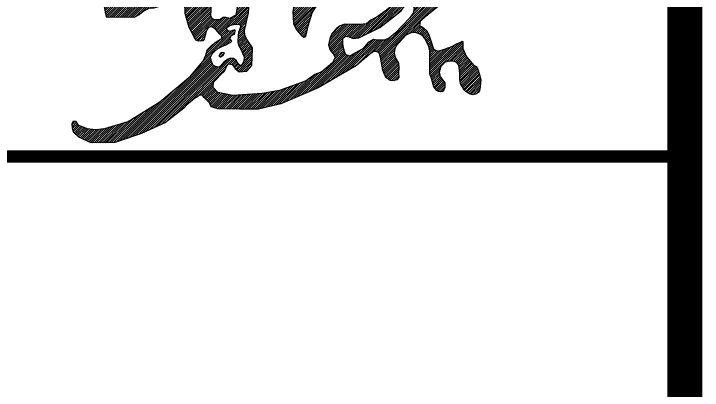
# Model space of a CAD drawing. Extents: x -9422388 to 15610651, y -1992469 to 953794.
# Drawn here: x -2789792 to -2787824, y -295856 to -294781 of the extents above; entities that cross this region are included whole.
import ezdxf

# ---------------------------------------------------------------- set-up
doc = ezdxf.new("R2010")
doc.units = 0
doc.header["$LTSCALE"] = 1000
doc.layers.add('PUB_TITLE', color=4, linetype='Continuous')

# ---------------------------------------------------------------- blocks, each defined once
blk = doc.blocks.new('lj')
h = blk.add_hatch()
h.set_pattern_fill('ANSI31', scale=2.7, style=0)
h.set_pattern_definition([(45, (-371447.1269932516, -1352.029223162766), (-3.030836440860839, 3.030836440860837), [])])
h.paths.add_polyline_path([(-365755.4063316683, -201.1070958325563), (-365770.2902191269, -214.7046250226831), (-365771.9912336828, -225.7526151929906), (-365760.9346323392, -232.1264560607651), (-365750.7285416411, -240.6249105514416), (-365743.9244766865, -255.0722838545607), (-365738.3006439988, -272.0270966397056), (-365735.3120191764, -284.5695519008132), (-365731.4268025324, -294.424339370189), (-365718.2768486036, -298.9037879163789), (-365700.9428118455, -292.9311904114129), (-365680.0224279944, -285.4654422782751), (-365664.4815715157, -277.1038054373039), (-365654.0013434157, -273.4328747783711), (-365650.4307202759, -270.2847794169484), (-365647.7002429633, -273.0131287298555), (-365648.3303557016, -280.3586862423381), (-365647.7002429633, -291.062210469825), (-365637.5239641514, -315.6592500564566), (-365625.8522738345, -328.6471493533736), (-365616.833238877, -339.7796325563377), (-365609.2736162922, -342.3502146637456), (-365605.5451140316, -350.7328127518686), (-365600.781237804, -365.4703882558661), (-365596.6585628843, -380.6241255177574), (-365598.7137955731, -400.084759343501), (-365600.3334165408, -411.8546531897427), (-365604.7505680012, -416.7097339628654), (-365610.7873404293, -421.564814735988), (-365619.7688782538, -423.3302995647227), (-365626.9835568412, -421.4176918355206), (-365633.6092789831, -418.1809713196399), (-365639.6460514102, -414.2086329612339), (-365644.210441141, -409.5006750885786), (-365654.8504031874, -391.2635584362706), (-365656.2630745886, -379.0299216360709), (-365656.7339650557, -363.9731355692184), (-365657.6757493556, -352.4452848328201), (-365659.4514484775, -338.7764089036191), (-365664.8007263454, -332.7341081535833), (-365671.7780442775, -328.550978150537), (-365680.4996942194, -327.9699875010101), (-365689.8027836742, -328.3185822247451), (-365698.1755645206, -330.5263460242113), (-365703.7574195402, -335.1742678790743), (-365711.5667133104, -344.0195332999265), (-365712.9621762239, -350.8752189547213), (-365714.8227934415, -355.4069453515967), (-365715.4042363219, -360.287264802113), (-365714.3576391373, -366.794357403267), (-365713.427330528, -369.9317049059009), (-365708.8920726931, -374.8120243564172), (-365706.3337240188, -380.8543251057545), (-365699.2491391735, -389.594720823543), (-365699.3654277507, -395.8694174991379), (-365699.5980049024, -402.4927088977693), (-365704.3766490543, -414.4916882960515), (-365710.6562355316, -415.4212736690806), (-365717.6335534636, -414.2592923697939), (-365722.7502508132, -410.8895489418337), (-365731.2393236017, -400.5479193910414), (-365737.9986235971, -377.3766554736922), (-365742.533881432, -364.0138772184418), (-365742.4180372065, -344.8086382326128), (-365742.8537701151, -323.8874013338627), (-365742.109950747, -297.8740261551848), (-365745.246864122, -285.243271432204), (-365755.4713886386, -263.8559415813925), (-365762.5766324202, -254.8768949686473), (-365772.6075648196, -249.238889071943), (-365784.3103192846, -245.6890342501847), (-365794.3412550498, -245.4802184746059), (-365805.6260539979, -250.07414883407), (-365812.3133422636, -253.8328194314072), (-365819.209609971, -263.020681819964), (-365838.872619596, -283.3197003862279), (-365842.8431986865, -292.7163768802693), (-365844.723996828, -304.2012044483254), (-365841.1713766201, -317.147735764358), (-365832.3297351809, -333.6691584830096), (-365831.3903308498, -347.0452634148223), (-365832.0948824153, -360.8907065336516), (-365831.1554780832, -374.0321440425159), (-365837.2616163368, -381.0722001489175), (-365848.0647796128, -383.8882225911057), (-365856.0497265278, -382.4802113700116), (-365866.383191004, -375.4401552638428), (-365871.5499215598, -367.6960935463121), (-365877.1863542801, -353.3813139105605), (-365880.7091255734, -332.0264781649148), (-365883.2924925328, -316.5383564043714), (-365885.6410067274, -309.7329693917109), (-365888.1700450924, -303.2370321830658), (-365896.5216957206, -299.9916966781875), (-365902.7854336916, -300.3394111963844), (-365910.4411168011, -304.3960789070388), (-365923.084588451, -315.4070386538206), (-365951.8370996347, -339.7409018509479), (-366061.3720344879, -403.3307412228005), (-366168.562831326, -449.3015852275694), (-366232.330814053, -464.4752932971733), (-366286.8748050981, -464.4752932971733), (-366347.5846389612, -464.0013670188764), (-366367.0307549915, -458.3142516765201), (-366372.248006865, -446.9400226628331), (-366387.4254653311, -430.8265308633836), (-366392.5950673331, -424.9457853758631), (-366401.1560239332, -424.2877625607343), (-366405.2718720125, -428.8939189224893), (-366413.6681967095, -433.1710655468905), (-366426.8446837558, -443.7090660723316), (-366436.5271611136, -452.1220537925528), (-366445.7886566581, -462.2176383890601), (-366498.0535262643, -502.8143927940091), (-366566.5600942612, -533.9333648766315), (-366643.2020588849, -559.9335219430195), (-366710.5012387332, -560.9097164439427), (-366745.4346939229, -544.9393406904692), (-366760.4930563249, -530.1433526215533), (-366763.5307347613, -519.1695318618713), (-366764.9327383811, -506.7947999805601), (-366760.7267241549, -498.3893198937567), (-366755.118702944, -499.3232628680689), (-366748.3423459433, -509.3631406541372), (-366723.1062572241, -520.1034748357179), (-366697.1691650111, -523.1387869958689), (-366671.2320727991, -519.4030184402054), (-366604.8109230358, -499.5224114170687), (-366513.6912006835, -443.6131086571531), (-366426.5856610086, -370.7052884947898), (-366390.4738317464, -327.1866932598332), (-366382.9395034841, -310.7692283043561), (-366377.5875426816, -294.3570445814094), (-366366.3299770398, -282.555024074476), (-366353.0423552111, -272.597068854926), (-366337.1331118724, -263.1235405796597), (-366336.6143156966, -255.8660286554059), (-366343.0992864143, -250.6820918050053), (-366354.1234400632, -236.9330253264325), (-366363.980597708, -230.4531038462574), (-366370.4446368177, -229.0887103910482), (-366376.9163544417, -233.2783893228898), (-366379.9243388117, -238.4699507219175), (-366381.5650563358, -243.0239511582458), (-366384.6641898087, -253.4981509925256), (-366387.4997392098, -264.3421706923673), (-366391.6926854873, -269.3515696691738), (-366404.0892193817, -270.4445308424456), (-366410.5609403715, -267.7121295787783), (-366415.5456790529, -259.947260275103), (-366430.1397691189, -231.8525752384139), (-366441.3319748245, -191.5211434544453), (-366442.7304438368, -161.2446297761908), (-366443.9098850252, -142.7623918015433), (-366446.6727427036, -137.7010941133758), (-366450.8170325892, -136.0906807569245), (-366455.1915600529, -135.9756511122378), (-366459.2207294671, -137.4710348237695), (-366462.5591861425, -139.5415650888735), (-366466.0127599245, -142.1872435778769), (-366502.5665968644, -167.3387173333595), (-366531.2000927763, -175.8841517407836), (-366545.6240066547, -177.6489701521041), (-366558.8704553588, -184.1199693231301), (-366566.2295950257, -189.7085584530996), (-366573.2943692381, -195.2971492533961), (-366588.307010654, -203.2388295986148), (-366645.4139318994, -202.3564212281181), (-366665.4307893651, -202.6505567949189), (-366668.3744438846, -192.0616496683488), (-366677.9676336996, -138.8882639835047), (-366674.9903330846, -115.7495208979508), (-366668.374110622, -90.62745468583125), (-366635.943699286, -54.55107420039531), (-366610.9403190041, -32.81078701451588), (-366596.0653353889, -21.02311034765262), (-366589.856498283, -23.14553264280948), (-366587.7324215459, -28.85974561617877), (-366590.346670874, -34.7372224855626), (-366595.5751661645, -43.0636461014783), (-366614.3650705895, -60.36955058746207), (-366626.9461345427, -74.4101888470741), (-366630.8675085359, -82.57335023753512), (-366631.5210675026, -87.9610370894352), (-366629.0702112807, -92.69567169793118), (-366613.0579459254, -96.94051461861636), (-366589.3663256929, -94.98135621900838), (-366438.0068654983, -48.9196523070259), (-366401.9485064266, -31.79746354682538), (-366398.6913726457, 70.71784574599769), (-366399.8572948031, 125.4026676161757), (-366403.7029272128, 144.7353342817241), (-366402.6711551804, 162.6741498412175), (-366397.0995976502, 175.2519419234322), (-366390.4962714525, 181.4377411987243), (-366381.4166937234, 187.0049598784262), (-366371.8915669784, 190.9575679415448), (-366319.231161364, 153.5168424368912), (-366253.1494988395, 133.2792528505979), (-366158.5907417216, 103.5276154791081), (-366126.3930388229, 92.38692816082221), (-366094.9060747368, 77.60336986105722), (-366075.1793041645, 64.33607467860747), (-366067.2127203752, 47.65719040451404), (-366056.5906131441, 34.3898952220643), (-366047.4859498037, 22.25979696065951), (-366041.7955352158, 6.339041739849563), (-366051.279559529, -4.653859601208751), (-366059.6255009245, -8.444514890286882), (-366072.9031383299, -10.3398425344767), (-366101.792755243, 1.016867553729753), (-366110.8574876223, 1.016867553729753), (-366116.9895092972, -0.8479468620771513), (-366118.5891681506, -7.774401360975389), (-366108.4579976589, -13.9016511129139), (-366104.0715299553, -31.36735379075799), (-366096.5810611189, -41.24707595803011), (-366091.1879204592, -53.82126537835393), (-366081.6001200794, -61.90467381695453), (-366071.4130792288, -66.39545646853912), (-366054.0351897782, -67.59299839762207), (-366045.346243369, -62.50344561631027), (-365973.517949171, -9.440904007611607), (-365850.6129082224, 47.60107104983945), (-365790.8468144747, 64.81751694195736), (-365584.409344684, 121.9561008004548), (-365511.1824198902, 131.6403539114708), (-365474.0305240505, 140.7865911048448), (-365456.1477243794, 145.6020659777878), (-365448.2012474552, 135.0150161340443), (-365441.0115804222, 122.1593146616669), (-365431.1730888697, 105.5225232440589), (-365421.3345939504, 92.28871093961243), (-365421.3345939504, 78.29868198224176), (-365479.9391955823, 17.52313804687765), (-365603.4240534917, -76.34828411679882), (-365718.9975718349, -171.2745263290981)])
h.paths.add_polyline_path([(-366184.1350919489, 42.15427515158262), (-366195.2134227097, 32.71246934370902), (-366207.5950876909, 26.8520370583592), (-366269.8292394137, 12.85211706478913), (-366292.9634016004, -2.45011935857292), (-366309.5808960596, -10.26402795928698), (-366335.3217266841, -16.45003935191016), (-366357.8042217611, -4.729176451304738), (-366361.0625539419, 9.596322650004367), (-366359.1075526146, 34.01478744406086), (-366358.0605986022, 50.3035135973787), (-366358.8790520417, 81.6813512343524), (-366362.5880971324, 98.82232327611018), (-366363.0517265067, 109.0142544483842), (-366354.7063775776, 115.0367580937764), (-366338.0156763556, 112.2571414123831), (-366324.106758108, 95.57943631234411), (-366304.6342739087, 88.16712516141888), (-366280.5254825052, 84.92423819788564), (-366249.9258630356, 77.97519398867917), (-366208.1991116615, 67.31999420412649), (-366188.0450912394, 56.15419514491987), (-366182.8317577305, 49.64260464455765)], flags=16)
h.paths.add_polyline_path([(-366169.5215245147, -16.7864932544453), (-366170.3445493799, -27.06625956840981), (-366178.5747711022, -43.10269581930879), (-366185.5704588942, -60.37270229085516), (-366190.097082188, -76.82032972838897), (-366190.5085912548, -96.96867116875183), (-366188.4510358243, -114.2386793101596), (-366184.7474373957, -135.2094031244906), (-366172.4021048105, -139.3213083139544), (-366158.8222382941, -139.3213083139544), (-366151.0035256367, -131.9198769692721), (-366148.9459702062, -112.182725045217), (-366140.3042360494, -92.8567643050028), (-366132.8970358266, -76.40913854152132), (-366127.958903466, -69.41889671361241), (-366108.6178797238, -67.77413530539889), (-366101.6221919326, -79.28747351010497), (-366105.7373027938, -98.6134342465939), (-366127.6612323147, -146.8984182917902), (-366133.7345222846, -186.1995889193768), (-366131.9913045192, -219.756514367733), (-366124.4719899228, -236.5173078464268), (-366118.3986965852, -244.0307674527558), (-366108.276541025, -255.3009551918058), (-366102.2032510551, -258.7687053942045), (-366097.2867740548, -257.3238090591894), (-366096.1299577194, -252.1221845874952), (-366090.345869308, -226.4030351709498), (-366078.5291355435, -189.7426225669606), (-366067.8925465221, -172.1828097364323), (-366018.7939477289, -133.2562190979643), (-366003.0702914648, -111.537501118697), (-365987.8090931053, -98.59869122443888), (-365974.8601977319, -79.1904755484702), (-365957.7491610233, -63.47906222202982), (-365944.3378043795, -60.24436100115236), (-365920.7523199838, -63.47906222202982), (-365902.253899465, -65.78956452579405), (-365887.4551657416, -73.64527035419997), (-365840.2017901099, -94.48485359208826), (-365834.6522649635, -106.4994628984405), (-365827.7153560069, -122.210874554321), (-365827.7153560069, -133.7633844021166), (-365839.2768675691, -159.6410058604943), (-365866.5805096083, -181.9219679525977), (-365889.7035327336, -199.4817824539186), (-365910.976717509, -210.5721911728306), (-365923.9256095166, -221.2005004334187), (-365943.3489525762, -223.0489016080664), (-365966.4719790682, -222.5868004796484), (-365986.3577800324, -221.6625998919753), (-366000.6940558512, -227.2078050867112), (-366008.5558839828, -233.2151097397709), (-366021.5047759895, -247.540221350353), (-366027.5167624062, -260.0169317858217), (-366032.1410149165, -280.9244695490615), (-366027.0539476756, -296.1737817466183), (-366017.8047390986, -307.2641904659959), (-366013.1801331273, -316.968297468351), (-366021.0419612589, -332.2176096659077), (-366051.605911492, -357.7111008235643), (-366071.0292511868, -365.5668066515045), (-366095.5396581223, -384.0508217402657), (-366171.9479347185, -411.3841291473636), (-366221.431209861, -419.7019361041876), (-366305.5990230568, -425.7092407572472), (-366348.1453892417, -416.9293343420995), (-366361.5567425197, -402.6042227317503), (-366361.0942812493, -387.8170116630772), (-366349.9952309575, -377.1887024027219), (-366341.6709415555, -367.9466948586905), (-366329.1845074516, -355.9320855518727), (-366322.7100597654, -341.1448728126397), (-366318.085453794, -335.5996692882309), (-366307.4488647726, -337.4480704633443), (-366299.1245753696, -348.5384791822562), (-366287.100602537, -357.7804867265204), (-366265.8274177617, -356.3941850101965), (-366251.0286806725, -340.2206722254323), (-366249.2022818184, -289.7465807253884), (-366264.4634801779, -267.1036621582152), (-366270.9379278651, -254.6269533937721), (-366272.3253083095, -239.8397406545391), (-366260.7701893371, -189.3327441721613), (-366258.9203476213, -162.9930232556926), (-366268.6320174687, -130.6459976861643), (-366281.1184515717, -104.7683762277866), (-366292.720048729, -79.86583635871466), (-366295.0324158916, -55.0272235405555), (-366278.5719724452, -44.33626770981755), (-366248.1201500489, -37.34602588167581), (-366229.1906387402, -28.71102264625188), (-366206.5575256344, -19.66482822302896), (-366181.4553480322, -15.14173017706889)], flags=16)
h.paths.add_polyline_path([(-366303.8036445888, -123.5227730300667), (-366291.6560749585, -165.1860206500551), (-366297.2373913709, -196.3514431895146), (-366312.6680892935, -205.8650984734686), (-366325.1733073086, -202.8663707876967), (-366332.7875176925, -203.0969261320697), (-366340.1709990209, -207.2468989499303), (-366345.2471392757, -209.0913300149532), (-366357.4760284355, -209.5524390333721), (-366364.628773972, -205.8635735640692), (-366368.7819778003, -198.7163996396976), (-366367.3975765236, -180.272075636165), (-366361.9185314454, -104.7894944754353), (-366356.6655261783, -89.04275434938427), (-366341.8914539149, -88.05858288294803), (-366327.774003944, -98.88446734574791)], flags=16)
h.paths.add_polyline_path([(-365929.0649653809, -55.26059320344757), (-365924.5948722368, -51.24149205660615), (-365877.1028399287, 2.14543946404774), (-365847.8769707853, 18.1158887074871), (-365823.6743002149, 29.06705461829733), (-365701.651190885, 71.590406506004), (-365661.9222769119, 72.95930120154117), (-365634.5230254323, 67.02742029229012), (-365611.6903181082, 63.37703165519815), (-365587.9443019551, 53.33846332100984), (-365565.1115946319, 40.10580513757486), (-365555.9785096828, 29.15464089685884), (-365565.1115946319, 20.94126604582016), (-365597.0773835384, -7.805542592044731), (-365643.199455965, -47.50351714095268), (-365712.1542357156, -98.15265760136936), (-365744.5766824024, -126.8994662392342), (-365755.5363816485, -133.7439447248744), (-365764.6694665976, -139.6758256338926), (-365778.3690923374, -134.200243513651), (-365786.5888650879, -125.5305715436971), (-365801.2017996596, -102.2593450270051), (-365819.0113117766, -78.98811850961465), (-365837.2774783071, -53.89169683804903), (-365841.3873646824, -47.9598159297293), (-365868.3299617475, -47.50351714095268), (-365888.8794003582, -51.61020456658844), (-365908.9721845525, -54.34799562682565)], flags=16)
h.paths.add_polyline_path([(-366402.6786283493, -112.7902404413016), (-366398.2593561249, -126.2974792680161), (-366401.3788422035, -137.7266818663029), (-366411.2572108578, -144.2205480042303), (-366419.0559210038, -132.5315896243246), (-366420.0957485741, -112.2707305488566), (-366414.8966073549, -109.93293853881)], flags=16)
h.paths.add_polyline_path([(-366286.266559797, -223.1074127164593), (-366282.7850356871, -227.8140427648013), (-366289.5432887661, -245.4127449722419), (-366290.3624693254, -255.4399140627047), (-366291.177563205, -272.2777263450826), (-366289.5391987205, -281.8956216595525), (-366281.7569665756, -295.1969675941782), (-366272.5411684538, -317.7069384081678), (-366274.7939183578, -328.5526500398682), (-366278.4802376066, -336.533456932606), (-366282.3713553619, -341.4447238685952), (-366289.9487890002, -334.8963685099425), (-366295.6830663808, -325.2784731954725), (-366303.8748888044, -319.5486620479187), (-366312.8858951532, -319.3440268301329), (-366320.4633287924, -322.4135684572084), (-366327.4263803778, -327.7341058297006), (-366332.3414738314, -331.4175547783652), (-366337.0517721461, -337.3520028133335), (-366341.3399950169, -342.1409891670028), (-366348.3155283999, -345.128172818424), (-366361.1476024591, -340.5488586678093), (-366366.3375377326, -327.3248337228706), (-366368.999881283, -316.2744852037558), (-366364.4943781082, -306.6565882189589), (-366358.9648958683, -300.5175066356005), (-366348.7251186796, -291.7181538621353), (-366336.6421785007, -285.5790722794754), (-366325.378422246, -280.4631701254675), (-366319.644148233, -277.3936284990905), (-366311.8619160891, -273.9148147670476), (-366308.1755968394, -270.8452731399721), (-366312.066711228, -265.9340078743098), (-366314.3194644979, -262.4551941422669), (-366309.1995725386, -254.4743872495292), (-366299.9837744149, -249.3584850952884), (-366298.7011395298, -240.0912572460638), (-366299.5647046553, -237.6463941846432), (-366306.131728754, -239.887570712568), (-366313.5043706183, -243.161749227058), (-366321.6961930428, -239.887570712568), (-366322.5153736012, -231.9067638198303), (-366313.5043706183, -224.9491363557445), (-366297.32552091, -222.2888685053604)], flags=16)
h.paths.add_polyline_path([(-365983.9581251206, -256.2109539081266), (-365973.2768216362, -258.0276326158473), (-365961.4592092686, -262.5693285496363), (-365945.7781433385, -260.9797344716189), (-365885.2647191795, -231.1943620190414), (-365824.7278992875, -183.6493066522216), (-365812.7781498401, -167.1647172701469), (-365800.2635903625, -165.378314620435), (-365790.8138214421, -168.4407177314552), (-365787.4936302692, -175.5863266609067), (-365790.3030235773, -190.1327439433353), (-365800.0081897468, -204.1687590368947), (-365841.8936584486, -248.0632103084045), (-365857.4730084833, -261.3336254591977), (-365872.2861600366, -267.7136327757889), (-365893.2288927041, -267.2032322574796), (-365903.4448601051, -265.672030702086), (-365919.5350080054, -275.624841647541), (-365932.6099945983, -291.5183689602109), (-365946.1461531731, -298.6639762191026), (-365961.2147019753, -307.5959877978003), (-365969.1320773006, -312.9551924067473), (-365982.9236331243, -309.6375898719689), (-365986.2438242963, -300.1951777744962), (-365988.2870157572, -293.0495705158373), (-365991.2305019625, -278.0110967288183), (-365991.2305019625, -262.342243919933)], flags=16)
h.paths.add_polyline_path([(-366334.9373297371, -301.4792053074034), (-366330.3384119455, -303.9045217976363), (-366333.9153468838, -312.0740133177878), (-366340.8137286227, -316.5417051930835), (-366345.5942665307, -313.3103316815959), (-366339.6639983325, -303.010984758932)], flags=16)
h.paths.add_polyline_path([(-366529.3966857005, -121.0905435041914), (-366528.2251586659, -132.5040310130844), (-366542.283476343, -144.7954790995846), (-366568.0570576271, -151.5265113076584), (-366601.7384405012, -153.8677389583008), (-366595.0021659458, -139.2350615510641), (-366575.6719782992, -120.2125829263514), (-366546.6767001949, -117.5787011935299)], flags=16)
h.paths.add_polyline_path([(-365547.0409524707, 88.97176814094018), (-365538.1245423077, 93.80833620779049), (-365521.8202443427, 94.31744898777288), (-365513.413342754, 88.97176814094018), (-365513.6680970412, 70.38916337202136), (-365524.8773025252, 62.75247668675911), (-365532.2651835956, 63.77070224625822), (-365543.983897654, 76.24395699837078)], flags=16)
h.paths.add_polyline_path([(-365517.7441723753, 50.27922193394807), (-365513.9228513293, 58.93413250861522), (-365509.0825165004, 61.73425112702716), (-365502.4588949248, 41.6243096891867), (-365512.6490798915, 38.82419107124042)], flags=16)
at = {"color": 7}
for points in [[(-366371.8915669784, 190.9575679401478), (-366319.231161364, 153.5168424354943), (-366253.1494988386, 133.2792528496666), (-366158.5907417216, 103.527615477944), (-366126.3930388229, 92.38692815989089), (-366094.9060747368, 77.6033698594274), (-366075.1793041645, 64.33607467721049), (-366067.2127203752, 47.65719040288423), (-366056.590613145, 34.38989522066731), (-366047.4859498037, 22.25979695926253), (-366041.7955352158, 6.33904173868541), (-366051.279559529, -4.653859601907243), (-366059.6255009245, -8.444514891218205), (-366072.9031383299, -10.33984253564086), (-366101.792755243, 1.016867552332769), (-366110.8574876223, 1.016867552332769), (-366116.9895092972, -0.8479468634741352), (-366118.5891681506, -7.774401362139542), (-366108.4579976589, -13.90165111454371), (-366104.0715299553, -31.36735379192214), (-366096.5810611189, -41.24707595942709), (-366091.1879204592, -53.82126537975091), (-366081.6001200794, -61.90467381811868), (-366071.4130792288, -66.39545646970328), (-366054.0351897782, -67.59299839878622), (-366045.346243369, -62.50344561794009), (-365973.517949171, -9.440904009008591), (-365850.6129082224, 47.60107104890812), (-365790.8468144756, 64.81751694102604), (-365584.409344684, 121.9561007990578), (-365511.1824198902, 131.6403539103067), (-365474.0305240505, 140.7865911036806), (-365456.1477243794, 145.6020659766236), (-365448.2012474552, 135.015016133113), (-365441.0115804222, 122.15931466027), (-365431.1730888697, 105.5225232424291), (-365421.3345939504, 92.28871093844828), (-365421.3345939504, 78.29868198084478), (-365479.9391955823, 17.52313804548066), (-365603.4240534917, -76.34828411773015), (-365718.9975718387, -171.2745263363158), (-365755.4063316683, -201.1070958339533), (-365770.2902191269, -214.7046250240801), (-365771.9912336828, -225.7526151939219), (-365760.9346323392, -232.1264560623949), (-365750.7285416411, -240.6249105533043), (-365743.9244766865, -255.0722838554921), (-365738.3006439988, -272.0270966408698), (-365735.3120191764, -284.5695519017445), (-365731.4268025324, -294.4243393718189), (-365718.2768486036, -298.9037879177758), (-365700.9428118455, -292.9311904130427), (-365680.0224279944, -285.4654422792064), (-365664.4815715157, -277.1038054387009), (-365654.0013434157, -273.4328747793024), (-365650.4307202759, -270.2847794183454), (-365647.7002429633, -273.0131287310196), (-365648.3303557016, -280.3586862439679), (-365647.7002429633, -291.0622104714548), (-365637.5239641514, -315.6592500578536), (-365625.8522738345, -328.6471493550034), (-365616.833238877, -339.7796325579675), (-365609.2736162922, -342.3502146653755), (-365605.5451140316, -350.7328127532655), (-365600.781237804, -365.4703882567974), (-365596.6585628843, -380.6241255193872), (-365598.7137955731, -400.0847593446651), (-365600.3334165408, -411.8546531913726), (-365604.7505680012, -416.7097339640295), (-365610.7873404293, -421.5648147373849), (-365619.7688782538, -423.3302995658869), (-365626.9835568412, -421.4176918366848), (-365633.6092789831, -418.1809713217353), (-365639.6460514102, -414.208632962398), (-365644.210441141, -409.5006750897428), (-365654.8504031874, -391.2635584379004), (-365656.2630745886, -379.0299216374679), (-365656.7339650557, -363.9731355703825), (-365657.6757493556, -352.4452848342171), (-365659.4514484775, -338.7764089043176), (-365664.8007263454, -332.7341081552131), (-365671.7780442775, -328.5509781517012), (-365680.4996942194, -327.9699875024071), (-365689.8027836742, -328.3185822261421), (-365698.1755645206, -330.5263460256083), (-365703.7574195402, -335.1742678804712), (-365711.5667133104, -344.0195333010906), (-365712.9621762239, -350.8752189554198), (-365714.8227934415, -355.4069453527609), (-365715.4042363219, -360.28726480351), (-365714.3576391373, -366.794357404664), (-365713.427330528, -369.9317049070651), (-365708.8920726931, -374.8120243578142), (-365706.3337240188, -380.8543251073843), (-365699.2491391735, -389.5947208247071), (-365699.3654277507, -395.8694174998363), (-365699.5980049024, -402.4927088991662), (-365704.3766490543, -414.4916882974485), (-365710.6562355316, -415.4212736704776), (-365717.6335534636, -414.2592923714237), (-365722.7502508132, -410.8895489432307), (-365731.2393236017, -400.5479193924384), (-365737.9986235971, -377.3766554755548), (-365742.533881432, -364.0138772200717), (-365742.4180372065, -344.8086382342426), (-365742.8537701151, -323.8874013350269), (-365742.109950747, -297.8740261563489), (-365745.246864122, -285.243271433601), (-365755.4713886386, -263.8559415827895), (-365762.5766324202, -254.8768949698115), (-365772.6075648196, -249.2388890735729), (-365784.3103192846, -245.6890342518145), (-365794.3412550498, -245.48021847577), (-365805.6260539979, -250.0741488352342), (-365812.3133422636, -253.8328194325713), (-365819.209609971, -263.020681821361), (-365838.872619596, -283.3197003878577), (-365842.8431986865, -292.7163768816663), (-365844.723996828, -304.2012044499552), (-365841.1713766201, -317.147735765755), (-365832.3297351809, -333.6691584841737), (-365831.3903308498, -347.0452634164521), (-365832.0948824153, -360.8907065352814), (-365831.1554780832, -374.0321440436801), (-365837.2616163368, -381.0722001498489), (-365848.0647796128, -383.8882225925026), (-365856.0497265278, -382.4802113711758), (-365866.383191004, -375.4401552647741), (-365871.5499215598, -367.6960935479419), (-365877.1863542801, -353.3813139117246), (-365880.7091255725, -332.0264781693386), (-365883.2924925328, -316.5383564057684), (-365885.6410067274, -309.7329693931079), (-365888.1700450924, -303.2370321837643), (-365896.5216957206, -299.9916966795845), (-365902.7854336916, -300.3394111977814), (-365910.4411168011, -304.396078908203), (-365923.084588451, -315.4070386552175), (-365951.8370996347, -339.7409018523449), (-366061.3720344879, -403.3307412241975), (-366168.562831326, -449.3015852289664), (-366232.330814053, -464.4752932985703), (-366286.8748050981, -464.4752932985703), (-366347.5846389612, -464.0013670200406), (-366367.0307549915, -458.3142516776843), (-366372.248006865, -446.9400226635316), (-366387.4254653311, -430.8265308645477), (-366392.5950673331, -424.9457853767944), (-366401.1560239332, -424.2877625623642), (-366405.2718720125, -428.8939189238863), (-366413.6681967095, -433.1710655480547), (-366426.8446837558, -443.7090660734957), (-366436.5271611136, -452.1220537941826), (-366445.7886566581, -462.2176383904571), (-366498.0535262643, -502.8143927956389), (-366566.5600942612, -533.9333648780284), (-366643.2020588849, -559.9335219439508), (-366710.5012387332, -560.9097164453397), (-366745.4346939229, -544.9393406918662), (-366760.4930563249, -530.1433526227174), (-366763.5307347613, -519.1695318625698), (-366764.9327383811, -506.7947999814915), (-366760.7267241549, -498.3893198953865), (-366755.118702944, -499.3232628694659), (-366748.3423459433, -509.3631406555342), (-366723.1062572241, -520.1034748371148), (-366697.1691650111, -523.1387869974988), (-366671.2320727982, -519.4030184416024), (-366604.8109230358, -499.522411418), (-366513.6912006835, -443.6131086583173), (-366426.5856610086, -370.7052884957211), (-366390.4738317464, -327.1866932605317), (-366382.9395034841, -310.7692283057531), (-366377.5875426816, -294.3570445828063), (-366366.3299770398, -282.5550240761058), (-366353.0423552111, -272.5970688560901), (-366337.1331118724, -263.1235405808238), (-366336.6143156966, -255.8660286568029), (-366343.0992864143, -250.6820918066351), (-366354.1234400632, -236.9330253278295), (-366363.980597708, -230.4531038476543), (-366370.4446368177, -229.0887103924451), (-366376.9163544417, -233.2783893240539), (-366379.9243388117, -238.4699507235473), (-366381.5650563358, -243.0239511598757), (-366384.6641898087, -253.4981509941554), (-366387.4997392098, -264.3421706932986), (-366391.6926854873, -269.351569670338), (-366404.0892193817, -270.4445308440754), (-366410.5609403715, -267.7121295799425), (-366415.5456790529, -259.9472602760343), (-366430.1397691189, -231.8525752393452), (-366441.3319748245, -191.5211434558423), (-366442.7304438368, -161.2446297785191), (-366443.9098850252, -142.7623918024747), (-366446.6727427036, -137.70109411454), (-366450.8170325892, -136.0906807585543), (-366455.1915600529, -135.9756511136347), (-366459.2207294671, -137.4710348251665), (-366462.5591861425, -139.5415650900377), (-366466.0127599245, -142.187243579041), (-366502.5665968644, -167.3387173345236), (-366531.2000927763, -175.8841517419478), (-366545.6240066547, -177.6489701535011), (-366558.8704553588, -184.1199693242943), (-366566.2295950247, -189.7085584542638), (-366573.2943692381, -195.2971492550259), (-366588.307010654, -203.2388296000117), (-366645.4139318994, -202.3564212297479), (-366665.4307893651, -202.6505567958502), (-366668.3744438846, -192.0616496695129), (-366677.9676336996, -138.8882639842031), (-366674.9903330846, -115.7495208988821), (-366668.374110622, -90.62745468746107), (-366635.943699286, -54.55107420155946), (-366610.9403190041, -32.8107870154472), (-366596.0653353889, -21.02311034858394), (-366589.856498283, -23.14553264420647), (-366587.7324215459, -28.85974561757575), (-366590.346670874, -34.73722248672675), (-366595.5751661645, -43.06364610287528), (-366614.3650705895, -60.36955058909189), (-366626.9461345427, -74.41018884823825), (-366630.8675085359, -82.57335023869928), (-366631.5210675026, -87.96103709059935), (-366629.0702112807, -92.69567169932816), (-366613.0579459254, -96.94051462001335), (-366589.3663256929, -94.98135622040536), (-366438.0068654983, -48.91965230795722), (-366401.9485064266, -31.7974635484552), (-366398.6913726457, 70.71784574483354), (-366399.8572948031, 125.4026676150115), (-366403.7029272128, 144.73533428056), (-366402.6711551804, 162.6741498402862), (-366397.0995976502, 175.2519419225009), (-366390.4962714525, 181.4377411973273), (-366381.4166937234, 187.0049598767964), (-366371.8915669784, 190.9575679401478)], [(-366358.0605986022, 50.3035135966802), (-366358.8790520417, 81.68135123342108), (-366362.5880971324, 98.8223232747132), (-366363.0517265067, 109.0142544469873), (-366354.7063775776, 115.0367580926122), (-366338.0156763556, 112.2571414107533), (-366324.106758108, 95.57943631117996), (-366304.6342739087, 88.16712516025473), (-366280.5254825052, 84.92423819695432), (-366249.9258630356, 77.97519398751501), (-366208.1991116615, 67.3199942027295), (-366188.0450912394, 56.15419514422138), (-366182.8317577305, 49.64260464362633), (-366184.1350919489, 42.15427515041847), (-366195.2134227097, 32.71246934254486), (-366207.5950876909, 26.85203705696222), (-366269.8292394137, 12.85211706339214), (-366292.9634016004, -2.450119359969904), (-366309.5808960596, -10.26402795998547), (-366335.3217266841, -16.45003935330715), (-366357.8042217611, -4.729176452701722), (-366361.0625539419, 9.596322648374553), (-366359.1075526146, 34.01478744243104), (-366358.0605986022, 50.3035135966802)], [(-365547.0409524707, 88.97176813931037), (-365543.983897654, 76.2439569969738), (-365532.2651835956, 63.77070224462841), (-365524.8773025252, 62.75247668536213), (-365513.6680970412, 70.38916337062437), (-365513.413342754, 88.97176813931037), (-365521.8202443427, 94.31744898614306), (-365538.1245423077, 93.8083362063935), (-365547.0409524707, 88.97176813931037)], [(-365924.5948722368, -51.2414920577703), (-365877.1028399287, 2.145439462650756), (-365847.8769707853, 18.11588870609012), (-365823.6743002149, 29.06705461736601), (-365701.651190885, 71.59040650483985), (-365661.9222769119, 72.95930119991135), (-365634.5230254323, 67.02742029112596), (-365611.6903181082, 63.37703165356834), (-365587.9443019551, 53.33846331961286), (-365565.1115946319, 40.10580513617788), (-365555.9785096828, 29.15464089546185), (-365565.1115946319, 20.94126604442317), (-365597.0773835374, -7.805542593441714), (-365643.199455965, -47.50351714234966), (-365712.1542357156, -98.15265760276634), (-365744.5766824024, -126.8994662403984), (-365755.5363816485, -133.7439447262714), (-365764.6694665976, -139.6758256348239), (-365778.3690923374, -134.2002435143495), (-365786.5888650879, -125.5305715455597), (-365801.2017996596, -102.2593450277036), (-365819.0113117757, -78.9881185107788), (-365837.2774783071, -53.89169683967884), (-365841.3873646824, -47.95981593066062), (-365868.3299617475, -47.50351714234966), (-365888.8794003582, -51.61020456798542), (-365908.9721845525, -54.34799562822263), (-365929.0649653809, -55.26059320507738), (-365924.5948722368, -51.2414920577703)], [(-365513.9228513293, 58.93413250745107), (-365517.7441723753, 50.27922193255108), (-365512.6490798915, 38.82419106961061), (-365502.4588949248, 41.62430968825538), (-365509.0825165004, 61.73425112609584), (-365513.9228513293, 58.93413250745107)], [(-366361.9185314454, -104.7894944768323), (-366356.6655261783, -89.04275435078125), (-366341.8914539149, -88.05858288434501), (-366327.774003944, -98.88446734714489), (-366303.8036445888, -123.5227730314637), (-366291.6560749585, -165.1860206514521), (-366297.2373913709, -196.3514431911444), (-366312.6680892935, -205.8650984750984), (-366325.1733073086, -202.8663707890937), (-366332.7875176925, -203.0969261334667), (-366340.1709990209, -207.2468989515601), (-366345.2471392757, -209.0913300158845), (-366357.4760284355, -209.5524390347691), (-366364.628773972, -205.863573565699), (-366368.7819778003, -198.7163996408617), (-366367.3975765236, -180.2720756340696), (-366361.9185314454, -104.7894944768323)], [(-366595.0021659458, -139.235061552461), (-366575.6719782992, -120.2125829277484), (-366546.6767001949, -117.5787011951597), (-366529.3966857005, -121.0905435053555), (-366528.2251586659, -132.5040310142485), (-366542.283476343, -144.7954791007487), (-366568.0570576271, -151.5265113090554), (-366601.7384405012, -153.867738959465), (-366595.0021659458, -139.235061552461)], [(-366420.0957485741, -112.2707305502536), (-366419.0559210038, -132.5315896254888), (-366411.2572108578, -144.2205480053944), (-366401.3788422035, -137.7266818676999), (-366398.2593561249, -126.2974792696459), (-366402.6786283493, -112.790240442233), (-366414.8966073549, -109.9329385399742), (-366420.0957485741, -112.2707305502536)], [(-365991.2305019625, -278.0110967299825), (-365991.2305019625, -262.3422439210972), (-365983.9581251206, -256.2109539092908), (-365973.2768216362, -258.0276326172443), (-365961.4592092686, -262.5693285508005), (-365945.7781433385, -260.9797344732488), (-365885.2647191795, -231.1943620202055), (-365824.7278992875, -183.6493066536186), (-365812.7781498401, -167.1647172715439), (-365800.2635903625, -165.3783146213664), (-365790.8138214421, -168.440717733085), (-365787.4936302692, -175.5863266616052), (-365790.3030235773, -190.1327439442666), (-365800.0081897468, -204.1687590380589), (-365841.8936584486, -248.0632103093358), (-365857.4730084833, -261.3336254608275), (-365872.2861600366, -267.7136327771859), (-365893.2288927041, -267.2032322584109), (-365903.4448601051, -265.6720307030173), (-365919.5350080054, -275.6248416487051), (-365932.6099945983, -291.518368961375), (-365946.1461531731, -298.6639762200339), (-365961.2147019753, -307.5959877994301), (-365969.1320773006, -312.9551924083771), (-365982.9236331243, -309.637589873133), (-365986.2438242963, -300.1951777758932), (-365988.2870157572, -293.0495705165358), (-365991.2305019625, -278.0110967299825)], [(-366306.131728754, -239.8875707137322), (-366313.5043706183, -243.1617492284549), (-366321.6961930428, -239.8875707137322), (-366322.5153736012, -231.9067638209945), (-366313.5043706183, -224.9491363573743), (-366297.32552091, -222.2888685065245), (-366286.266559797, -223.1074127173906), (-366282.7850356871, -227.8140427659655), (-366289.5432887661, -245.412744973406), (-366290.3624693254, -255.4399140641017), (-366291.177563205, -272.277726345781), (-366289.5391987205, -281.8956216607166), (-366281.7569665756, -295.1969675951095), (-366272.5411684538, -317.7069384095648), (-366274.7939183578, -328.5526500405667), (-366278.4802376066, -336.5334569333045), (-366282.3713553619, -341.4447238702251), (-366289.9487890002, -334.8963685115723), (-366295.6830663808, -325.2784731964039), (-366303.8748888044, -319.5486620493157), (-366312.8858951532, -319.344026831297), (-366320.4633287924, -322.4135684579069), (-366327.4263803769, -327.7341058299335), (-366332.3414738314, -331.4175547795294), (-366337.0517721461, -337.3520028144976), (-366340.533296255, -341.2400869818794), (-366344.0148203649, -343.2864491796045), (-366348.3155283999, -345.1281728193553), (-366359.7840797935, -341.0354517643264), (-366362.2416248383, -337.7612749201635), (-366366.3375377326, -327.3248337240348), (-366368.999881283, -316.27448520492), (-366364.4943781082, -306.656588220123), (-366358.9648958683, -300.5175066372303), (-366348.7251186796, -291.7181538630666), (-366336.6421784997, -285.5790722804068), (-366325.378422246, -280.4631701266317), (-366319.644148233, -277.3936285000218), (-366311.8619160891, -273.9148147679789), (-366308.1755968394, -270.8452731416019), (-366312.066711228, -265.9340078752412), (-366314.3194644979, -262.4551941431982), (-366309.1995725386, -254.4743872504605), (-366299.9837744149, -249.3584850966854), (-366298.7011395298, -240.091257247228), (-366299.5647046553, -237.6463941853417), (-366306.131728754, -239.8875707137322)], [(-366345.0294041081, -312.3293112857191), (-366339.6639983325, -303.0109847603289), (-366334.9373297371, -301.4792053088004), (-366330.3384119455, -303.9045217990333), (-366333.9153468838, -312.0740133187192), (-366340.8137286227, -316.5417051942477), (-366345.1571549099, -313.6057944403419)]]:
    blk.add_lwpolyline(points, dxfattribs=at)
blk.add_lwpolyline([(-366292.720048729, -79.86583635987881), (-366295.0324158916, -55.02722354148682), (-366278.5719724452, -44.33626771121453), (-366248.1201500489, -37.34602588283997), (-366229.1906387393, -28.7110226471832), (-366206.5575256344, -19.66482822442595), (-366181.4553480322, -15.14173017776739), (-366169.5215245147, -16.78649325584229), (-366170.3445493799, -27.06625956934113), (-366178.5747711022, -43.10269582000728), (-366185.5704588942, -60.37270229225214), (-366190.097082188, -76.82032972955312), (-366190.5085912548, -96.96867116968315), (-366188.4510358243, -114.2386793115566), (-366184.7474373957, -135.2094031261204), (-366172.4021048105, -139.3213083153514), (-366158.8222382941, -139.3213083153514), (-366151.0035256367, -131.9198769704362), (-366148.9459702062, -112.1827250468468), (-366140.3042360503, -92.85676431012507), (-366132.8970358266, -76.40913854268547), (-366127.958903466, -69.41889671477657), (-366108.6178797238, -67.7741353070287), (-366101.6221919326, -79.28747351150196), (-366105.7373027938, -98.61343424775805), (-366127.6612323147, -146.8984182929544), (-366133.7345222846, -186.1995889205409), (-366131.9913045192, -219.7565143688971), (-366124.4719899228, -236.5173078473581), (-366118.3986965852, -244.0307674539199), (-366108.276541025, -255.3009551934356), (-366102.2032510551, -258.7687053956015), (-366097.2867740548, -257.3238090601208), (-366096.1299577184, -252.1221845923847), (-366090.345869308, -226.4030351723468), (-366078.5291355435, -189.7426225685904), (-366067.8925465221, -172.1828097375965), (-366018.7939477289, -133.2562190993613), (-366003.0702914648, -111.5375011193955), (-365987.8090931053, -98.59869122583586), (-365974.8601977319, -79.19047554963436), (-365957.7491610233, -63.47906222342681), (-365944.3378043795, -60.24436100278217), (-365920.7523199838, -63.47906222342681), (-365902.253899465, -65.78956452719103), (-365887.4551657416, -73.64527035513129), (-365840.2017901099, -94.48485359325241), (-365834.6522649635, -106.4994628993718), (-365827.7153560069, -122.210874555718), (-365827.7153560069, -133.7633844037464), (-365839.2768675691, -159.6410058618912), (-365866.5805096083, -181.9219679539947), (-365889.7035327336, -199.4817824550828), (-365910.976717509, -210.5721911744604), (-365923.9256095166, -221.2005004345829), (-365943.3489525762, -223.0489016096963), (-365966.4719790682, -222.5868004808126), (-365986.3577800324, -221.6625998933723), (-366000.6940558512, -227.2078050878754), (-366008.5558839828, -233.2151097414007), (-366021.5047759895, -247.5402213512843), (-366027.5167624062, -260.0169317865202), (-366032.1410149165, -280.9244695499929), (-366027.0539476756, -296.1737817480152), (-366017.8047390986, -307.2641904666943), (-366013.1801331273, -316.9682974699808), (-366021.0419612589, -332.2176096675375), (-366051.605911492, -357.7111008247284), (-366071.0292511868, -365.5668066531343), (-366095.5396581223, -384.0508217416627), (-366171.9479347185, -411.3841291487606), (-366221.431209861, -419.7019361053517), (-366305.5990230568, -425.7092407588771), (-366348.1453892417, -416.9293343434965), (-366361.5567425197, -402.6042227331473), (-366361.0942812493, -387.8170116644742), (-366349.9952309575, -377.1887024041189), (-366341.6709415555, -367.946694859389), (-366329.1845074516, -355.932085552804), (-366322.7100597654, -341.1448728142695), (-366318.085453794, -335.5996692896279), (-366307.4488647726, -337.4480704647412), (-366299.1245753696, -348.5384791834203), (-366287.100602537, -357.7804867279174), (-366265.8274177617, -356.3941850118263), (-366251.0286806725, -340.2206722265964), (-366249.2022818184, -289.7465807270182), (-366264.4634801779, -267.103662159845), (-366270.9379278651, -254.6269533944705), (-366272.3253083095, -239.8397406557033), (-366260.7701893371, -189.3327441735582), (-366258.9203476213, -162.9930232573224), (-366268.6320174687, -130.6459976868628), (-366281.1184515717, -104.7683762289507), (-366292.720048729, -79.86583635987881)], close=True, dxfattribs=at)
blk = doc.blocks.new('TQ')
at = {"layer": 'PUB_TITLE'}
blk.add_line((1746756.07552723, -794298.3276550305), (1750935.587058955, -794298.3276550305), dxfattribs=at)
blk.add_lwpolyline([(1746756.07552723, -798756.4732888706), (1750935.587058955, -798756.4732888706), (1750935.587058955, -758772.4796353674), (1746756.07552723, -758772.4796353674)], close=True, dxfattribs=at)
blk.add_lwpolyline([(1746756.07552723, -790397.4502254205), (1746756.07552723, -798756.4732888706), (1750935.587058955, -798756.4732888706), (1750935.587058955, -790397.4502254205)], dxfattribs=at)
at = {"layer": 'PUB_TITLE', "const_width": 24.38048393506293}
blk.add_lwpolyline([(1746756.07552723, -794298.3276550305), (1750935.587058955, -794298.3276550305)], dxfattribs=at)
at = {"color": 7, "xscale": 0.6965852552875123, "yscale": 0.6965852552875123, "zscale": 0.6965852552875123}
blk.add_blockref('lj', (2005198.909105959, -793880.3765018581), dxfattribs=at)
blk = doc.blocks.new('图签')
at = {"xscale": 1.43572, "yscale": 1.43572, "zscale": 1.43572}
blk.add_blockref('TQ', (-231624.4313829567, 689572.6748666789), dxfattribs=at)

msp = doc.modelspace()

# ---------------------------------------------------------------- linework, layer by layer
at = {"layer": 'PUB_TITLE', "const_width": 100}
msp.add_lwpolyline([(-2889474.256918949, -301583.9691871742), (-2787874.256918949, -301583.9691871742), (-2787874.256918949, -244183.9691871742), (-2889474.256918949, -244183.9691871742)], close=True, dxfattribs=at)

# ---------------------------------------------------------------- block references
msp.add_blockref('图签', (-5070103.066588275, 155628.1804082366))

doc.saveas('drawing.dxf')
